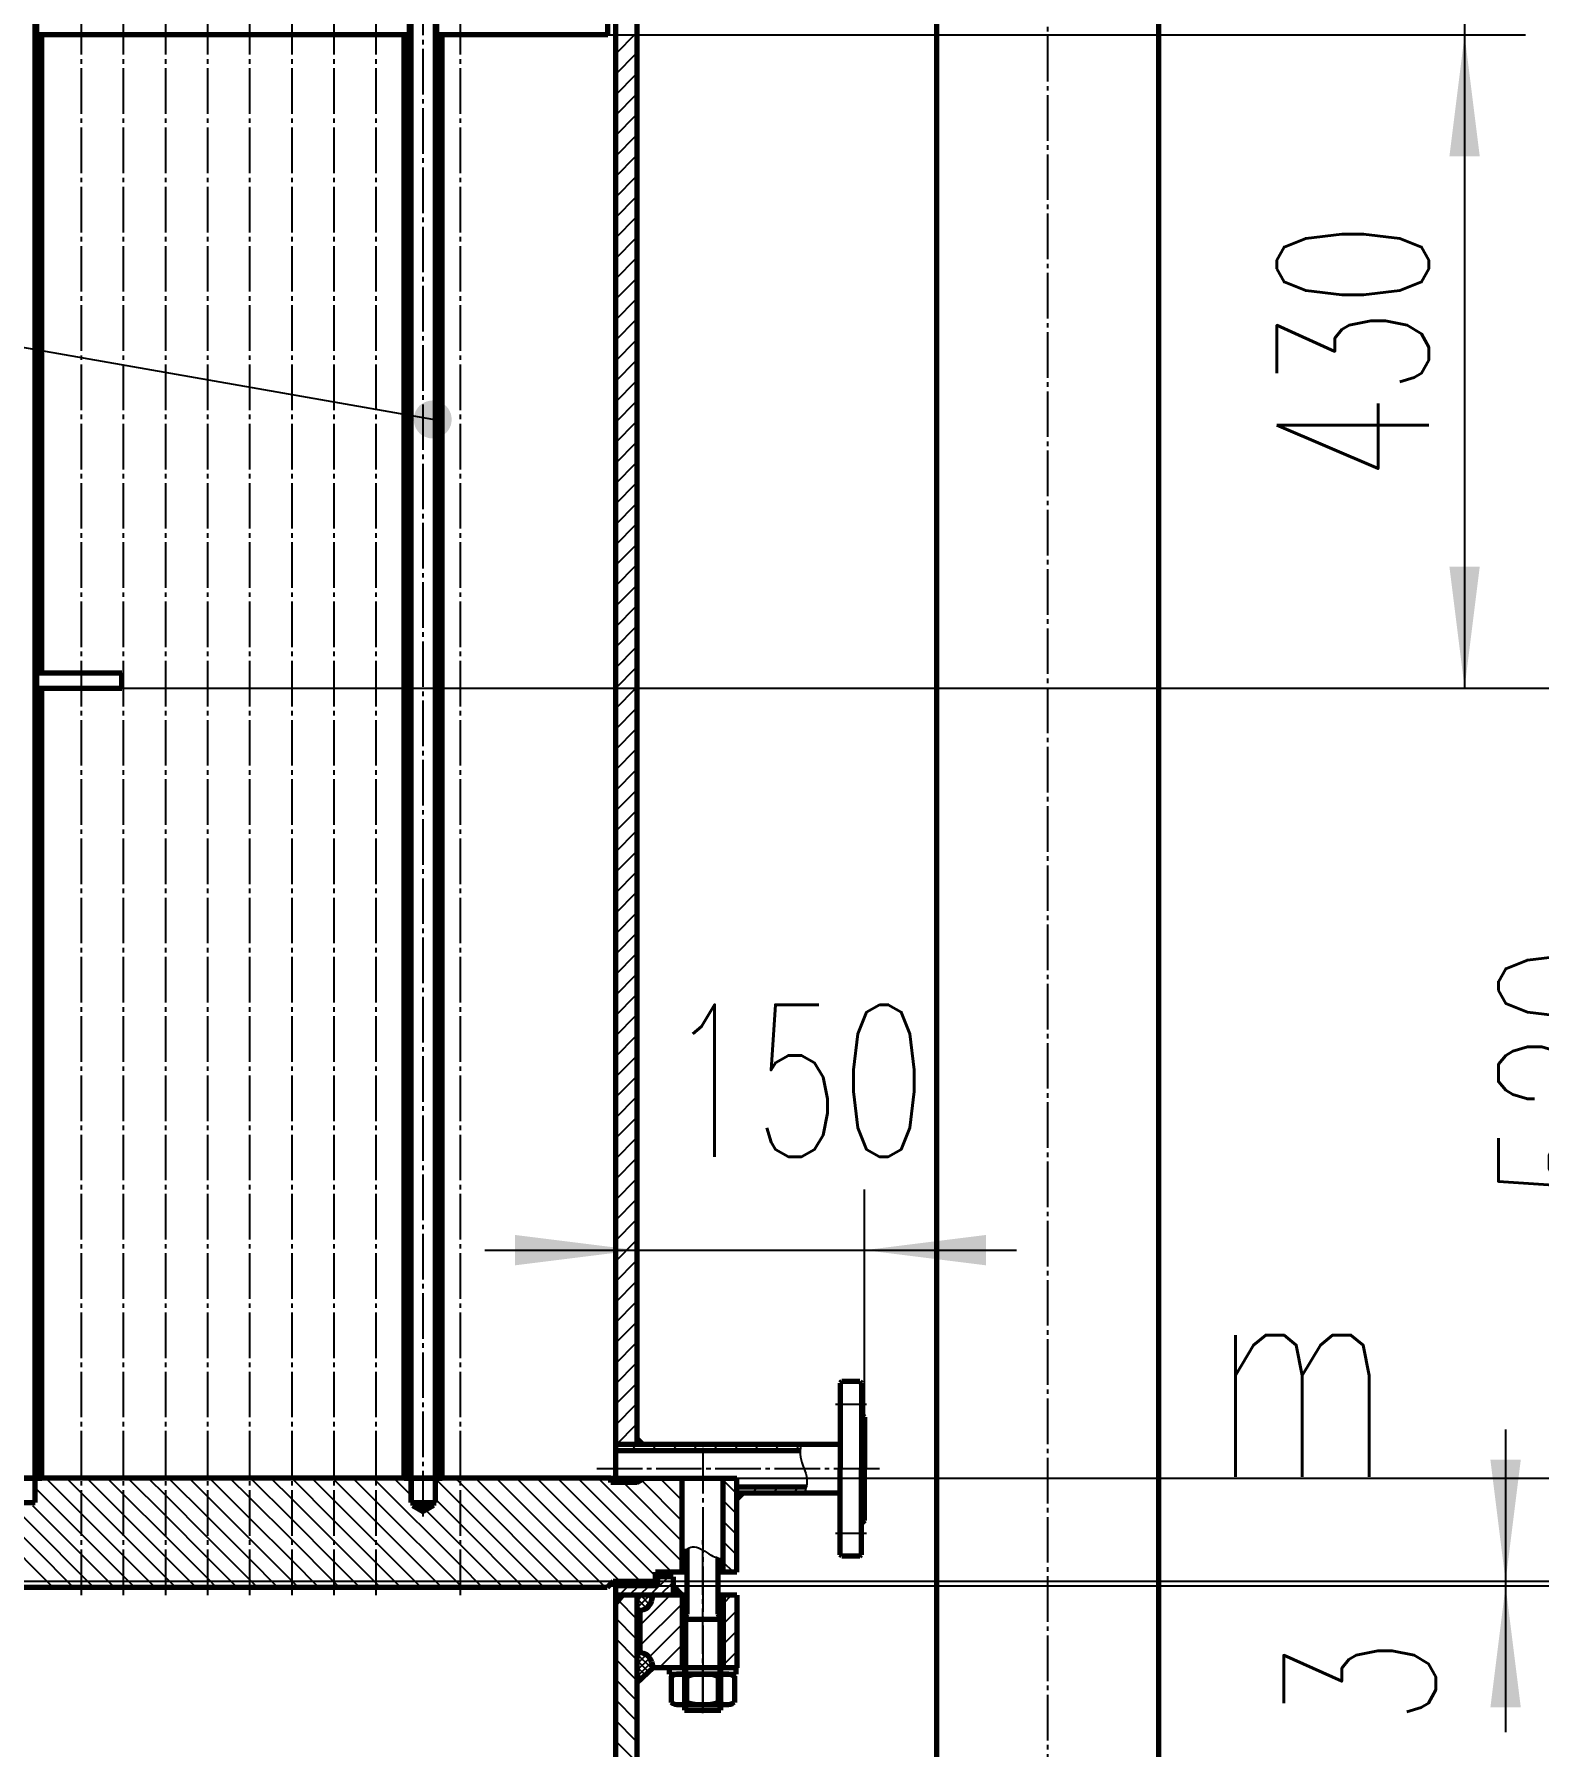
# Model space of a CAD drawing. Header units: millimetres. Extents: x -5940 to 5940, y -8410 to 8410.
# Drawn here: x -2636 to -1646, y 1724 to 2851 of the extents above; entities that cross this region are included whole.
import ezdxf

# ---------------------------------------------------------------- set-up
doc = ezdxf.new("R2010")
doc.units = ezdxf.units.MM
doc.linetypes.add('EB_DASHDOT', pattern=[39, 30, -3, 3, -3])
for name, color, linetype, lineweight in [('CAXA0', 7, 'Continuous', 70), ('CAXA1', 1, 'EB_DASHDOT', 25), ('CAXA3', 4, 'Continuous', 25), ('CAXA4', 3, 'Continuous', 25), ('CAXA5', 51, 'Continuous', 25)]:
    doc.layers.add(name, color=color, linetype=linetype, lineweight=lineweight)
doc.styles.add('机械', font='txt', dxfattribs={"width": 0.667, "bigfont": 'gbcbig.shx'})
doc.dimstyles.new('机械(5)', dxfattribs={"dimscale": 20, "dimtxt": 5, "dimasz": 4, "dimexe": 2, "dimexo": 0, "dimtad": 1, "dimdec": 1, "dimdsep": 46, "dimtxsty": '机械', "dimcen": 0, "dimdle": 5, "dimclrd": 256, "dimclre": 256, "dimclrt": 3, "dimazin": 2, "dimtfac": 1, "dimtdec": 3, "dimtmove": 0, "dimatfit": 3, "dimfxl": 0, "dimtolj": 1, "dimtzin": 0, "dimarcsym": 0})

# ---------------------------------------------------------------- blocks, each defined once
blk = doc.blocks.new('CAXBLOCK171')
at = {"layer": 'CAXA0', "color": 0, "linetype": 'Continuous', "lineweight": 25}
for p, q in [((-2255, 1830.7), (-2252.7, 1833)), ((-2251.4, 1830), (-2248.4, 1833)), ((-2247.2, 1830), (-2244.2, 1833)), ((-2243, 1830), (-2240, 1833)), ((-2238.7, 1830), (-2235.7, 1833)), ((-2234.5, 1830), (-2231.5, 1833)), ((-2230.2, 1830), (-2227.2, 1833)), ((-2226, 1830), (-2225.5, 1830.5))]:
    blk.add_line(p, q, dxfattribs=at)
blk = doc.blocks.new('CAXBLOCK172')
at = {"layer": 'CAXA0', "color": 0, "linetype": 'Continuous', "lineweight": 25}
for p, q in [((-2254.2, 1830), (-2255, 1830.7)), ((-2250, 1830), (-2253, 1833)), ((-2245.8, 1830), (-2248.8, 1833)), ((-2241.5, 1830), (-2244.5, 1833)), ((-2237.3, 1830), (-2240.3, 1833)), ((-2233, 1830), (-2236, 1833)), ((-2228.8, 1830), (-2231.8, 1833)), ((-2225.5, 1830.9), (-2227.6, 1833))]:
    blk.add_line(p, q, dxfattribs=at)
blk = doc.blocks.new('CAXBLOCK173')
at = {"layer": 'CAXA0', "color": 0, "linetype": 'Continuous', "lineweight": 25}
for p, q in [((-2229.3, 1775.4), (-2239.5, 1785.5)), ((-2231.5, 1773.3), (-2239.5, 1781.3)), ((-2229.7, 1780), (-2235.4, 1785.7)), ((-2233.7, 1771.3), (-2239.5, 1777)), ((-2235.9, 1769.2), (-2239.5, 1772.8)), ((-2238.1, 1767.2), (-2239.5, 1768.5))]:
    blk.add_line(p, q, dxfattribs=at)
blk = doc.blocks.new('CAXBLOCK174')
at = {"layer": 'CAXA0', "color": 0, "linetype": 'Continuous', "lineweight": 25}
for p, q in [((-2239.5, 1782.6), (-2236.1, 1785.9)), ((-2239.5, 1778.3), (-2233.1, 1784.7)), ((-2239.5, 1774.1), (-2230.9, 1782.6)), ((-2239.5, 1769.8), (-2229.6, 1779.7)), ((-2234.2, 1770.8), (-2228.7, 1776.3))]:
    blk.add_line(p, q, dxfattribs=at)
blk = doc.blocks.new('CAXBLOCK177')
at = {"layer": 'CAXA0', "color": 0, "linetype": 'Continuous', "lineweight": 25}
for p, q in [((-2239.5, 1815.1), (-2230.6, 1824)), ((-2239.5, 1819.6), (-2235.1, 1824)), ((-2233, 1815.4), (-2239.5, 1821.9)), ((-2236.2, 1814.1), (-2239.5, 1817.4)), ((-2230.7, 1817.6), (-2237.1, 1824)), ((-2236, 1814.1), (-2229.6, 1820.5)), ((-2229.5, 1820.9), (-2232.6, 1824))]:
    blk.add_line(p, q, dxfattribs=at)
blk = doc.blocks.new('CAXBLOCK178')
at = {"layer": 'CAXA0', "color": 0, "linetype": 'Continuous', "lineweight": 25}
for p, q in [((-2253.5, 1819.1), (-2248.6, 1824)), ((-2253.5, 1823.6), (-2253.1, 1824)), ((-2251.5, 1820.4), (-2253.5, 1822.4)), ((-2249.4, 1822.9), (-2250.5, 1824))]:
    blk.add_line(p, q, dxfattribs=at)
blk = doc.blocks.new('CAXBLOCK179')
at = {"layer": 'CAXA0', "color": 0, "linetype": 'Continuous', "lineweight": 25}
for p, q in [((-2210.1, 1824), (-2215.5, 1829.3)), ((-2215.5, 1825.7), (-2213.3, 1827.8)), ((-2214.6, 1824), (-2215.5, 1824.8)), ((-2212.6, 1824), (-2211.1, 1825.6))]:
    blk.add_line(p, q, dxfattribs=at)
blk = doc.blocks.new('CAXBLOCK187', base_point=(-2196, 1776))
at = {"layer": 'CAXA0'}
for p, q in [((-2174, 1776), (-2218, 1776)), ((-2218, 1776), (-2218, 1772)), ((-2218, 1772), (-2174, 1772)), ((-2174, 1772), (-2174, 1776))]:
    blk.add_line(p, q, dxfattribs=at)
at = {"layer": 'CAXA1', "color": 1, "linetype": 'EB_DASHDOT', "lineweight": 25}
blk.add_line((-2196, 1779), (-2196, 1769), dxfattribs=at)
blk = doc.blocks.new('CAXBLOCK198')
at = {"layer": 'CAXA0', "color": 0, "linetype": 'Continuous', "lineweight": 25}
for p, q in [((-2237.5, 1803.7), (-2217.1, 1824)), ((-2237.5, 1790.2), (-2209.5, 1818.2)), ((-2182.5, 1818.2), (-2176.7, 1824)), ((-2231.2, 1783), (-2209.5, 1804.7)), ((-2182.5, 1804.8), (-2173.5, 1813.8)), ((-2182.5, 1791.3), (-2173.5, 1800.3)), ((-2224.7, 1776), (-2209.5, 1791.2)), ((-2182.5, 1777.8), (-2173.5, 1786.8)), ((-2211.2, 1776), (-2209.5, 1777.8))]:
    blk.add_line(p, q, dxfattribs=at)
blk = doc.blocks.new('CAXBLOCK200')
at = {"layer": 'CAXA0', "color": 0, "linetype": 'Continuous', "lineweight": 25}
for p, q in [((-2253.5, 1828.1), (-2251.5, 1830)), ((-2250.8, 1824), (-2244.8, 1830)), ((-2244.1, 1824), (-2238.1, 1830)), ((-2237.3, 1824), (-2231.3, 1830)), ((-2230.6, 1824), (-2218.6, 1836)), ((-2225.5, 1835.9), (-2225.3, 1836)), ((-2223.9, 1824), (-2215.5, 1832.4)), ((-2217.1, 1824), (-2215.5, 1825.7))]:
    blk.add_line(p, q, dxfattribs=at)
blk = doc.blocks.new('CAXBLOCK201')
at = {"layer": 'CAXA0', "color": 0, "linetype": 'Continuous', "lineweight": 25}
for p, q in [((-2254.2, 1830), (-2255, 1830.7)), ((-2250, 1830), (-2253, 1833)), ((-2245.8, 1830), (-2248.8, 1833)), ((-2241.5, 1830), (-2244.5, 1833)), ((-2237.3, 1830), (-2240.3, 1833)), ((-2233, 1830), (-2236, 1833)), ((-2228.8, 1830), (-2231.8, 1833)), ((-2225.5, 1830.9), (-2227.6, 1833))]:
    blk.add_line(p, q, dxfattribs=at)
blk = doc.blocks.new('CAXBLOCK202')
at = {"layer": 'CAXA0', "color": 0, "linetype": 'Continuous', "lineweight": 25}
for p, q in [((-2255, 1830.7), (-2252.7, 1833)), ((-2251.4, 1830), (-2248.4, 1833)), ((-2247.2, 1830), (-2244.2, 1833)), ((-2243, 1830), (-2240, 1833)), ((-2238.7, 1830), (-2235.7, 1833)), ((-2234.5, 1830), (-2231.5, 1833)), ((-2230.2, 1830), (-2227.2, 1833)), ((-2226, 1830), (-2225.5, 1830.5))]:
    blk.add_line(p, q, dxfattribs=at)
blk = doc.blocks.new('CAXBLOCK203')
at = {"layer": 'CAXA0', "color": 0, "linetype": 'Continuous', "lineweight": 25}
for p, q in [((-2210.1, 1824), (-2215.5, 1829.3)), ((-2215.5, 1825.7), (-2213.3, 1827.8)), ((-2214.6, 1824), (-2215.5, 1824.8)), ((-2212.6, 1824), (-2211.1, 1825.6))]:
    blk.add_line(p, q, dxfattribs=at)
blk = doc.blocks.new('CAXBLOCK213')
at = {"layer": 'CAXA0', "color": 0, "linetype": 'Continuous', "lineweight": 25}
for p, q in [((-2604.9, 1864), (-2635.5, 1894.6)), ((-2604.9, 1877.5), (-2628.4, 1901)), ((-2604.9, 1891), (-2614.9, 1901)), ((-2577.2, 1876.7), (-2601.4, 1901)), ((-2577.2, 1890.2), (-2588, 1901)), ((-2549.5, 1876), (-2574.5, 1901)), ((-2549.5, 1889.4), (-2561, 1901)), ((-2521.8, 1875.2), (-2547.6, 1901)), ((-2521.8, 1888.7), (-2534.1, 1901)), ((-2494.1, 1874.4), (-2520.6, 1901)), ((-2494.1, 1887.9), (-2507.2, 1901)), ((-2466.3, 1873.6), (-2493.7, 1901)), ((-2466.3, 1887.1), (-2480.2, 1901)), ((-2466.3, 1900.6), (-2466.7, 1901)), ((-2438.6, 1872.9), (-2466.3, 1900.6)), ((-2438.6, 1886.3), (-2453.3, 1901)), ((-2438.6, 1899.8), (-2439.8, 1901)), ((-2410.9, 1872.1), (-2438.6, 1899.8)), ((-2410.9, 1885.6), (-2426.3, 1901)), ((-2410.9, 1899), (-2412.9, 1901)), ((-2355.5, 1843.6), (-2410.9, 1899)), ((-2387.9, 1889.5), (-2399.4, 1901)), ((-2355.5, 1884), (-2371.9, 1900.5)), ((-2355.5, 1897.5), (-2359, 1901)), ((-2287, 1829), (-2355.5, 1897.5)), ((-2273.5, 1829), (-2345.5, 1901)), ((-2260, 1829), (-2332, 1901)), ((-2250.6, 1833), (-2318.6, 1901)), ((-2237.1, 1833), (-2305.1, 1901)), ((-2227, 1836.3), (-2291.6, 1901)), ((-2216.2, 1839), (-2278.2, 1901)), ((-2209.5, 1845.8), (-2264.7, 1901)), ((-2209.5, 1859.2), (-2248.2, 1898)), ((-2209.5, 1872.7), (-2236.5, 1899.7)), ((-2209.5, 1886.2), (-2224.3, 1901)), ((-2209.5, 1899.6), (-2210.8, 1901)), ((-2604.9, 1837.1), (-2660.3, 1892.5)), ((-2604.9, 1850.6), (-2637.1, 1882.7)), ((-2577.2, 1863.3), (-2604.9, 1891)), ((-2549.5, 1862.5), (-2577.2, 1890.2)), ((-2521.8, 1861.7), (-2549.5, 1889.4)), ((-2494.1, 1861), (-2521.8, 1888.7)), ((-2466.3, 1860.2), (-2494.1, 1887.9)), ((-2438.6, 1859.4), (-2466.3, 1887.1)), ((-2410.9, 1858.6), (-2438.6, 1886.3)), ((-2355.5, 1830.2), (-2410.9, 1885.6)), ((-2355.5, 1870.6), (-2371.9, 1887)), ((-2300.4, 1829), (-2355.5, 1884)), ((-2610.3, 1829), (-2660.3, 1879.1)), ((-2577.2, 1849.8), (-2604.9, 1877.5)), ((-2549.5, 1849), (-2577.2, 1876.7)), ((-2521.8, 1848.3), (-2549.5, 1876)), ((-2494.1, 1847.5), (-2521.8, 1875.2)), ((-2466.3, 1846.7), (-2494.1, 1874.4)), ((-2438.6, 1845.9), (-2466.3, 1873.6)), ((-2410.9, 1845.2), (-2438.6, 1872.9)), ((-2367.8, 1829), (-2410.9, 1872.1)), ((-2355.5, 1857.1), (-2378.4, 1880)), ((-2623.7, 1829), (-2660.3, 1865.6)), ((-2577.2, 1836.3), (-2604.9, 1864)), ((-2549.5, 1835.6), (-2577.2, 1863.3)), ((-2521.8, 1834.8), (-2549.5, 1862.5)), ((-2494.1, 1834), (-2521.8, 1861.7)), ((-2466.3, 1833.2), (-2494.1, 1861)), ((-2438.6, 1832.5), (-2466.3, 1860.2)), ((-2313.9, 1829), (-2355.5, 1870.6)), ((-2583.3, 1829), (-2604.9, 1850.6)), ((-2556.4, 1829), (-2577.2, 1849.8)), ((-2529.4, 1829), (-2549.5, 1849)), ((-2410.9, 1831.7), (-2438.6, 1859.4)), ((-2381.3, 1829), (-2410.9, 1858.6)), ((-2327.4, 1829), (-2355.5, 1857.1)), ((-2502.5, 1829), (-2521.8, 1848.3)), ((-2475.6, 1829), (-2494.1, 1847.5)), ((-2448.6, 1829), (-2466.3, 1846.7)), ((-2421.7, 1829), (-2438.6, 1845.9)), ((-2394.7, 1829), (-2410.9, 1845.2)), ((-2340.9, 1829), (-2355.5, 1843.6)), ((-2596.8, 1829), (-2604.9, 1837.1)), ((-2569.9, 1829), (-2577.2, 1836.3)), ((-2542.9, 1829), (-2549.5, 1835.6)), ((-2516, 1829), (-2521.8, 1834.8)), ((-2489, 1829), (-2494.1, 1834)), ((-2462.1, 1829), (-2466.3, 1833.2)), ((-2435.2, 1829), (-2438.6, 1832.5)), ((-2408.2, 1829), (-2410.9, 1831.7)), ((-2354.3, 1829), (-2355.5, 1830.2))]:
    blk.add_line(p, q, dxfattribs=at)
blk = doc.blocks.new('CAXBLOCK215')
at = {"layer": 'CAXA0', "color": 0, "linetype": 'Continuous', "lineweight": 25}
for p, q in [((-2173.5, 1890.6), (-2182.5, 1899.6)), ((-2173.5, 1877.1), (-2182.5, 1886.1)), ((-2173.5, 1863.6), (-2182.5, 1872.6)), ((-2173.5, 1850.2), (-2182.5, 1859.2)), ((-2175.7, 1839), (-2182.5, 1845.7))]:
    blk.add_line(p, q, dxfattribs=at)
blk = doc.blocks.new('*D303')
at = {"layer": 'CAXA4', "linetype": 'Continuous', "lineweight": 25}
for points in [[(-1548.5, 2421), (-1558.5, 2341), (-1538.5, 2341)], [(-1548.5, 1901), (-1558.5, 1981), (-1538.5, 1981)]]:
    blk.add_hatch(color=131, dxfattribs=at).paths.add_polyline_path(points, flags=0)
at = {"layer": 'CAXA4', "color": 131, "linetype": 'Continuous', "lineweight": 25}
for p, q in [((-2578.5, 2421), (-1508.5, 2421)), ((-1548.5, 2421), (-1548.5, 1901)), ((-2174, 1901), (-1508.5, 1901))]:
    blk.add_line(p, q, dxfattribs=at)
at = {"layer": 'CAXA4', "color": 3, "linetype": 'Continuous', "lineweight": 25, "insert": (-1672.1, 2081.9), "char_height": 100, "attachment_point": 1, "rotation": 90, "style": '机械'}
blk.add_mtext('520', dxfattribs=at)
blk = doc.blocks.new('*D304')
at = {"layer": 'CAXA4', "linetype": 'Continuous', "lineweight": 25}
for points in [[(-1548.5, 5431), (-1538.5, 5351), (-1558.5, 5351)], [(-1548.5, 2421), (-1538.5, 2501), (-1558.5, 2501)]]:
    blk.add_hatch(color=131, dxfattribs=at).paths.add_polyline_path(points, flags=0)
at = {"layer": 'CAXA4', "color": 131, "linetype": 'Continuous', "lineweight": 25}
for p, q in [((-2258.5, 5431), (-1508.5, 5431)), ((-1548.5, 2421), (-1548.5, 5431)), ((-2578.5, 2421), (-1508.5, 2421))]:
    blk.add_line(p, q, dxfattribs=at)
at = {"layer": 'CAXA4', "color": 3, "linetype": 'Continuous', "lineweight": 25, "insert": (-1672.1, 3654.7), "char_height": 100, "attachment_point": 1, "rotation": 90, "style": '机械'}
blk.add_mtext('430X7=3010', dxfattribs=at)
blk = doc.blocks.new('*D305')
at = {"layer": 'CAXA4', "linetype": 'Continuous', "lineweight": 25}
for points in [[(-1694.4, 2851), (-1704.4, 2771), (-1684.4, 2771)], [(-1694.4, 2421), (-1704.4, 2501), (-1684.4, 2501)]]:
    blk.add_hatch(color=131, dxfattribs=at).paths.add_polyline_path(points, flags=0)
at = {"layer": 'CAXA4', "color": 131, "linetype": 'Continuous', "lineweight": 25}
for p, q in [((-2258.5, 2851), (-1654.4, 2851)), ((-1694.4, 2851), (-1694.4, 2421)), ((-2578.5, 2421), (-1654.4, 2421))]:
    blk.add_line(p, q, dxfattribs=at)
at = {"layer": 'CAXA4', "color": 3, "linetype": 'Continuous', "lineweight": 25, "insert": (-1818, 2556.9), "char_height": 100, "attachment_point": 1, "rotation": 90, "style": '机械'}
blk.add_mtext('430', dxfattribs=at)
blk = doc.blocks.new('*D306')
at = {"layer": 'CAXA4', "linetype": 'Continuous', "lineweight": 25}
for points in [[(-1694.4, 2861), (-1704.4, 2941), (-1684.4, 2941)], [(-1694.4, 2851), (-1704.4, 2771), (-1684.4, 2771)]]:
    blk.add_hatch(color=131, dxfattribs=at).paths.add_polyline_path(points, flags=0)
at = {"layer": 'CAXA4', "color": 131, "linetype": 'Continuous', "lineweight": 25}
for p, q in [((-1694.4, 3082.1), (-1694.4, 2751)), ((-2258.5, 2861), (-1654.4, 2861)), ((-2258.5, 2851), (-1654.4, 2851))]:
    blk.add_line(p, q, dxfattribs=at)
at = {"layer": 'CAXA4', "color": 3, "linetype": 'Continuous', "lineweight": 25, "insert": (-1818, 2986.1), "char_height": 100, "attachment_point": 1, "rotation": 90, "style": '机械'}
blk.add_mtext('10', dxfattribs=at)
blk = doc.blocks.new('CAXBLOCK230', base_point=(-2196, 1772))
at = {"layer": 'CAXA0'}
for p, q in [((-2216.7, 1770.5), (-2216.7, 1753.3)), ((-2180.4, 1772), (-2211.6, 1772)), ((-2206.4, 1753.3), (-2206.4, 1770.5)), ((-2185.6, 1753.3), (-2185.6, 1770.5)), ((-2175.2, 1770.5), (-2175.2, 1753.3)), ((-2180.4, 1751.8), (-2211.6, 1751.8))]:
    blk.add_line(p, q, dxfattribs=at)
for centre, radius, start, end in [((-2211.6, 1762.4), 9.57, 57.1328, 122.8672), ((-2196, 1736), 36, 73.2213, 106.7787), ((-2180.4, 1762.4), 9.57, 57.1328, 122.8672), ((-2211.6, 1761.4), 9.57, 237.1328, 302.8672), ((-2196, 1787.8), 36, 253.2213, 286.7787), ((-2180.4, 1761.4), 9.57, 237.1328, 302.8672)]:
    blk.add_arc(centre, radius, start, end, dxfattribs=at)
at = {"layer": 'CAXA1', "linetype": 'EB_DASHDOT', "lineweight": 25}
blk.add_line((-2196, 1773.5), (-2196, 1748.8), dxfattribs=at)
blk = doc.blocks.new('CAXBLOCK231')
at = {"layer": 'CAXA0', "color": 0, "linetype": 'Continuous', "lineweight": 25}
for p, q in [((-2253.5, 1922.4), (-2252.8, 1923)), ((-2243.4, 1919), (-2239.4, 1923)), ((-2229.9, 1919), (-2225.9, 1923)), ((-2216.4, 1919), (-2212.4, 1923)), ((-2203, 1919), (-2199, 1923)), ((-2189.5, 1919), (-2185.5, 1923)), ((-2176, 1919), (-2172, 1923)), ((-2162.5, 1919), (-2158.5, 1923)), ((-2149.1, 1919), (-2145.1, 1923)), ((-2135.6, 1919), (-2131.6, 1923)), ((-2173.5, 1894.6), (-2173.1, 1895)), ((-2163.6, 1891), (-2159.6, 1895)), ((-2150.1, 1891), (-2146.1, 1895)), ((-2136.7, 1891), (-2132.7, 1895))]:
    blk.add_line(p, q, dxfattribs=at)
blk = doc.blocks.new('CAXBLOCK266')
at = {"layer": 'CAXA0', "color": 0, "linetype": 'Continuous', "lineweight": 25}
for p, q in [((-2239.5, 1808.4), (-2251.5, 1820.4)), ((-2239.5, 1821.9), (-2241.6, 1824)), ((-2239.5, 1794.9), (-2253.5, 1808.9)), ((-2239.5, 1781.5), (-2253.5, 1795.5)), ((-2239.5, 1768), (-2253.5, 1782)), ((-2239.5, 1754.5), (-2253.5, 1768.5)), ((-2239.5, 1741.1), (-2253.5, 1755.1)), ((-2239.5, 1727.6), (-2253.5, 1741.6)), ((-2239.5, 1714.1), (-2253.5, 1728.1))]:
    blk.add_line(p, q, dxfattribs=at)
blk = doc.blocks.new('CAXBLOCK279', base_point=(-4993.4, 3008.8))
at = {"layer": 'CAXA0', "linetype": 'Continuous', "lineweight": 25}
blk.add_hatch(color=131, dxfattribs=at).paths.add_polyline_path([(-2361.2, 2597.9), (-2361.4, 2599.8), (-2361.8, 2601.7), (-2362.6, 2603.5), (-2363.6, 2605.2), (-2364.9, 2606.7), (-2366.4, 2608), (-2368, 2609), (-2369.9, 2609.7), (-2371.8, 2610.2), (-2373.7, 2610.4), (-2375.7, 2610.2), (-2377.6, 2609.7), (-2379.4, 2609), (-2381.1, 2608), (-2382.6, 2606.7), (-2383.8, 2605.2), (-2384.9, 2603.5), (-2385.6, 2601.7), (-2386.1, 2599.8), (-2386.2, 2597.9), (-2386.1, 2595.9), (-2385.6, 2594), (-2384.9, 2592.2), (-2383.8, 2590.5), (-2382.6, 2589), (-2381.1, 2587.7), (-2379.4, 2586.7), (-2377.6, 2586), (-2375.7, 2585.5), (-2373.7, 2585.4), (-2371.8, 2585.5), (-2369.9, 2586), (-2368, 2586.7), (-2366.4, 2587.7), (-2364.9, 2589), (-2363.6, 2590.5), (-2362.6, 2592.2), (-2361.8, 2594), (-2361.4, 2595.9)], flags=0)
at = {"layer": 'CAXA0', "color": 131, "linetype": 'Continuous', "lineweight": 25}
blk.add_line((-2373.7, 2597.9), (-4713.4, 3008.8), dxfattribs=at)
blk = doc.blocks.new('CAXBLOCK278', base_point=(-2373.7, 2597.9))
at = {"layer": 'CAXA0', "color": 0}
blk.add_blockref('CAXBLOCK279', (-4993.4, 3008.8), dxfattribs=at)
blk = doc.blocks.new('CAXBLOCK285')
at = {"layer": 'CAXA0', "color": 0, "linetype": 'Continuous', "lineweight": 25}
for p, q in [((-2253.5, 2838.3), (-2239.5, 2852.3)), ((-2253.5, 2824.9), (-2239.5, 2838.9)), ((-2253.5, 2811.4), (-2239.5, 2825.4)), ((-2253.5, 2797.9), (-2239.5, 2811.9)), ((-2253.5, 2784.5), (-2239.5, 2798.5)), ((-2253.5, 2771), (-2239.5, 2785)), ((-2253.5, 2757.5), (-2239.5, 2771.5)), ((-2253.5, 2744), (-2239.5, 2758)), ((-2253.5, 2730.6), (-2239.5, 2744.6)), ((-2253.5, 2717.1), (-2239.5, 2731.1)), ((-2253.5, 2703.6), (-2239.5, 2717.6)), ((-2253.5, 2690.2), (-2239.5, 2704.2)), ((-2253.5, 2676.7), (-2239.5, 2690.7)), ((-2253.5, 2663.2), (-2239.5, 2677.2)), ((-2253.5, 2649.8), (-2239.5, 2663.8)), ((-2253.5, 2636.3), (-2239.5, 2650.3)), ((-2253.5, 2622.8), (-2239.5, 2636.8)), ((-2253.5, 2609.3), (-2239.5, 2623.3)), ((-2253.5, 2595.9), (-2239.5, 2609.9)), ((-2253.5, 2582.4), (-2239.5, 2596.4)), ((-2253.5, 2568.9), (-2239.5, 2582.9)), ((-2253.5, 2555.5), (-2239.5, 2569.5)), ((-2253.5, 2542), (-2239.5, 2556)), ((-2253.5, 2528.5), (-2239.5, 2542.5)), ((-2253.5, 2515.1), (-2239.5, 2529.1)), ((-2253.5, 2501.6), (-2239.5, 2515.6)), ((-2253.5, 2488.1), (-2239.5, 2502.1)), ((-2253.5, 2474.6), (-2239.5, 2488.6)), ((-2253.5, 2461.2), (-2239.5, 2475.2)), ((-2253.5, 2447.7), (-2239.5, 2461.7)), ((-2253.5, 2434.2), (-2239.5, 2448.2)), ((-2253.5, 2420.8), (-2239.5, 2434.8)), ((-2253.5, 2407.3), (-2239.5, 2421.3)), ((-2253.5, 2393.8), (-2239.5, 2407.8)), ((-2253.5, 2380.3), (-2239.5, 2394.3)), ((-2253.5, 2366.9), (-2239.5, 2380.9)), ((-2253.5, 2353.4), (-2239.5, 2367.4)), ((-2253.5, 2339.9), (-2239.5, 2353.9)), ((-2253.5, 2326.5), (-2239.5, 2340.5)), ((-2253.5, 2313), (-2239.5, 2327)), ((-2253.5, 2299.5), (-2239.5, 2313.5)), ((-2253.5, 2286.1), (-2239.5, 2300.1)), ((-2253.5, 2272.6), (-2239.5, 2286.6)), ((-2253.5, 2259.1), (-2239.5, 2273.1)), ((-2253.5, 2245.6), (-2239.5, 2259.6)), ((-2253.5, 2232.2), (-2239.5, 2246.2)), ((-2253.5, 2218.7), (-2239.5, 2232.7)), ((-2253.5, 2205.2), (-2239.5, 2219.2)), ((-2253.5, 2191.8), (-2239.5, 2205.8)), ((-2253.5, 2178.3), (-2239.5, 2192.3)), ((-2253.5, 2164.8), (-2239.5, 2178.8)), ((-2253.5, 2151.4), (-2239.5, 2165.4)), ((-2253.5, 2137.9), (-2239.5, 2151.9)), ((-2253.5, 2124.4), (-2239.5, 2138.4)), ((-2253.5, 2110.9), (-2239.5, 2124.9)), ((-2253.5, 2097.5), (-2239.5, 2111.5)), ((-2253.5, 2084), (-2239.5, 2098)), ((-2253.5, 2070.5), (-2239.5, 2084.5)), ((-2253.5, 2057.1), (-2239.5, 2071.1)), ((-2253.5, 2043.6), (-2239.5, 2057.6)), ((-2253.5, 2030.1), (-2239.5, 2044.1)), ((-2253.5, 2016.6), (-2239.5, 2030.6)), ((-2253.5, 2003.2), (-2239.5, 2017.2)), ((-2253.5, 1989.7), (-2239.5, 2003.7)), ((-2253.5, 1976.2), (-2239.5, 1990.2)), ((-2253.5, 1962.8), (-2239.5, 1976.8)), ((-2253.5, 1949.3), (-2239.5, 1963.3)), ((-2253.5, 1935.8), (-2239.5, 1949.8)), ((-2252.8, 1923), (-2239.5, 1936.4))]:
    blk.add_line(p, q, dxfattribs=at)
blk = doc.blocks.new('*D441')
at = {"layer": 'CAXA4', "linetype": 'Continuous', "lineweight": 25}
for points in [[(-1350.4, 5951), (-1360.4, 5871), (-1340.4, 5871)], [(-1350.4, 1901), (-1360.4, 1981), (-1340.4, 1981)]]:
    blk.add_hatch(color=131, dxfattribs=at).paths.add_polyline_path(points, flags=0)
at = {"layer": 'CAXA4', "color": 131, "linetype": 'Continuous', "lineweight": 25}
for p, q in [((-2173.5, 5951), (-1310.4, 5951)), ((-1350.4, 5951), (-1350.4, 1901)), ((-2173.5, 1901), (-1310.4, 1901))]:
    blk.add_line(p, q, dxfattribs=at)
at = {"layer": 'CAXA4', "color": 3, "linetype": 'Continuous', "lineweight": 25, "insert": (-1474, 3818.1), "char_height": 100, "attachment_point": 1, "rotation": 90, "style": '机械'}
blk.add_mtext('4050', dxfattribs=at)
blk = doc.blocks.new('*D442')
at = {"layer": 'CAXA4', "linetype": 'Continuous', "lineweight": 25}
for points in [[(-744.3, 6862), (-734.3, 6782), (-754.3, 6782)], [(-744.3, 85), (-734.3, 165), (-754.3, 165)]]:
    blk.add_hatch(color=131, dxfattribs=at).paths.add_polyline_path(points, flags=0)
at = {"layer": 'CAXA4', "color": 131, "linetype": 'Continuous', "lineweight": 25}
for p, q in [((-2924.5, 6862), (-704.3, 6862)), ((-744.3, 85), (-744.3, 6862)), ((-1769, 85), (-704.3, 85))]:
    blk.add_line(p, q, dxfattribs=at)
at = {"layer": 'CAXA4', "color": 3, "linetype": 'Continuous', "lineweight": 25, "insert": (-867.9, 3363.2), "char_height": 100, "attachment_point": 1, "rotation": 90, "style": '机械'}
blk.add_mtext('6777', dxfattribs=at)
blk = doc.blocks.new('*D445')
at = {"layer": 'CAXA4', "linetype": 'Continuous', "lineweight": 25}
for points in [[(-1667.4, 1833), (-1677.4, 1913), (-1657.4, 1913)], [(-1667.4, 1830), (-1677.4, 1750), (-1657.4, 1750)]]:
    blk.add_hatch(color=131, dxfattribs=at).paths.add_polyline_path(points, flags=0)
at = {"layer": 'CAXA4', "color": 131, "linetype": 'Continuous', "lineweight": 25}
for p, q in [((-1667.4, 1933), (-1667.4, 1733.6)), ((-3781.5, 1833), (-1627.4, 1833)), ((-3781.5, 1830), (-1627.4, 1830))]:
    blk.add_line(p, q, dxfattribs=at)
at = {"layer": 'CAXA4', "color": 3, "linetype": 'Continuous', "lineweight": 25, "insert": (-1813.4, 1738.6), "char_height": 100, "attachment_point": 1, "rotation": 90, "style": '机械'}
blk.add_mtext('3', dxfattribs=at)
blk = doc.blocks.new('*D446')
at = {"layer": 'CAXA4', "linetype": 'Continuous', "lineweight": 25}
for points in [[(-2239.5, 2051), (-2319.5, 2041), (-2319.5, 2061)], [(-2089.5, 2051), (-2009.5, 2041), (-2009.5, 2061)]]:
    blk.add_hatch(color=131, dxfattribs=at).paths.add_polyline_path(points, flags=0)
at = {"layer": 'CAXA4', "color": 131, "linetype": 'Continuous', "lineweight": 25}
for p, q in [((-2239.5, 1923), (-2239.5, 2091)), ((-2089.5, 1907), (-2089.5, 2091)), ((-2339.5, 2051), (-1989.5, 2051))]:
    blk.add_line(p, q, dxfattribs=at)
at = {"layer": 'CAXA4', "color": 3, "linetype": 'Continuous', "lineweight": 25, "insert": (-2219.6, 2212.5), "char_height": 100, "attachment_point": 1, "style": '机械'}
blk.add_mtext('150', dxfattribs=at)
blk = doc.blocks.new('*D453')
at = {"layer": 'CAXA4', "linetype": 'Continuous', "lineweight": 25}
for points in [[(-1548.5, 1830), (-1558.5, 1750), (-1538.5, 1750)], [(-1548.5, 1140), (-1558.5, 1220), (-1538.5, 1220)]]:
    blk.add_hatch(color=131, dxfattribs=at).paths.add_polyline_path(points, flags=0)
at = {"layer": 'CAXA4', "color": 131, "linetype": 'Continuous', "lineweight": 25}
for p, q in [((-3781.5, 1830), (-1508.5, 1830)), ((-1548.5, 1830), (-1548.5, 1140)), ((-3003.5, 1140), (-1508.5, 1140))]:
    blk.add_line(p, q, dxfattribs=at)
at = {"layer": 'CAXA4', "color": 3, "linetype": 'Continuous', "lineweight": 25, "insert": (-1672.1, 1403.5), "char_height": 100, "attachment_point": 1, "rotation": 90, "style": '机械'}
blk.add_mtext('690', dxfattribs=at)
blk = doc.blocks.new('*D455')
at = {"layer": 'CAXA4', "linetype": 'Continuous', "lineweight": 25}
for points in [[(-1176, 4545), (-1186, 4465), (-1166, 4465)], [(-1176, 1833), (-1186, 1913), (-1166, 1913)]]:
    blk.add_hatch(color=131, dxfattribs=at).paths.add_polyline_path(points, flags=0)
at = {"layer": 'CAXA4', "color": 131, "linetype": 'Continuous', "lineweight": 25}
for p, q in [((-1300.4, 4545), (-1136, 4545)), ((-1176, 4545), (-1176, 1833)), ((-2227, 1833), (-1136, 1833))]:
    blk.add_line(p, q, dxfattribs=at)
at = {"layer": 'CAXA4', "color": 3, "linetype": 'Continuous', "lineweight": 25, "insert": (-1299.6, 3085.8), "char_height": 100, "attachment_point": 1, "rotation": 90, "style": '机械'}
blk.add_mtext('2712', dxfattribs=at)
blk = doc.blocks.new('*D456')
at = {"layer": 'CAXA4', "linetype": 'Continuous', "lineweight": 25}
for points in [[(-1003, 4545), (-993, 4465), (-1013, 4465)], [(-1003, 85), (-993, 165), (-1013, 165)]]:
    blk.add_hatch(color=131, dxfattribs=at).paths.add_polyline_path(points, flags=0)
at = {"layer": 'CAXA4', "color": 131, "linetype": 'Continuous', "lineweight": 25}
for p, q in [((-1300.4, 4545), (-963, 4545)), ((-1003, 85), (-1003, 4545)), ((-1769, 85), (-963, 85))]:
    blk.add_line(p, q, dxfattribs=at)
at = {"layer": 'CAXA4', "color": 3, "linetype": 'Continuous', "lineweight": 25, "insert": (-1126.6, 2050.7), "char_height": 100, "attachment_point": 1, "rotation": 90, "style": '机械'}
blk.add_mtext('4460', dxfattribs=at)

msp = doc.modelspace()

# ---------------------------------------------------------------- hatches: boundary and pattern name
at = {"layer": 'CAXA0', "linetype": 'Continuous', "lineweight": 25}
for points in [[(-2239.46, 1922.98), (-2235.46, 1922.98), (-2239.46, 1926.98)], [(-2173.46, 1886.98), (-2169.46, 1890.98), (-2173.46, 1890.98)]]:
    msp.add_hatch(color=256, dxfattribs=at).paths.add_polyline_path(points, flags=0)

# ---------------------------------------------------------------- linework, layer by layer
at = {"layer": 'CAXA0'}
for p, q in [((-2253.46, 5514.48), (-2253.46, 1900.98)), ((-2239.46, 5514.48), (-2239.46, 1922.98)), ((-2635.46, 1884.98), (-2635.46, 5440.98)), ((-2387.93, 1884.98), (-2387.93, 5440.98)), ((-2371.93, 1884.98), (-2371.93, 5440.98)), ((-2042.01, 4524.98), (-2042.01, 104.98)), ((-1896.01, 4524.98), (-1896.01, 104.98)), ((-2634.46, 2850.98), (-2634.46, 2860.98)), ((-2388.93, 2850.98), (-2388.93, 2860.98)), ((-2370.93, 2850.98), (-2370.93, 2860.98)), ((-2258.46, 2850.98), (-2258.46, 2860.98)), ((-2387.93, 2850.98), (-2635.46, 2850.98)), ((-2633.46, 2430.98), (-2633.46, 2850.98)), ((-2630.96, 2430.98), (-2630.96, 2850.98)), ((-2392.43, 1900.98), (-2392.43, 2850.98)), ((-2389.93, 1900.98), (-2389.93, 2850.98)), ((-2258.46, 2850.98), (-2371.93, 2850.98)), ((-2369.93, 1900.98), (-2369.93, 2850.98)), ((-2367.43, 1900.98), (-2367.43, 2850.98)), ((-2635.46, 2430.98), (-2578.46, 2430.98)), ((-2634.46, 2420.98), (-2634.46, 2430.98)), ((-2578.46, 2420.98), (-2578.46, 2430.98)), ((-2635.46, 2420.98), (-2578.46, 2420.98)), ((-2633.46, 1900.98), (-2633.46, 2420.98)), ((-2630.96, 1900.98), (-2630.96, 2420.98)), ((-2104.46, 1964.48), (-2105.46, 1963.48)), ((-2105.46, 1963.48), (-2105.46, 1906.98)), ((-2092.46, 1964.48), (-2104.46, 1964.48)), ((-2092.46, 1964.48), (-2091.46, 1963.48)), ((-2091.46, 1963.48), (-2091.46, 1906.98)), ((-2089.46, 1940.98), (-2091.46, 1942.98)), ((-2089.46, 1940.98), (-2089.46, 1906.98)), ((-2105.46, 1922.98), (-2253.46, 1922.98)), ((-2131.78, 1918.98), (-2253.46, 1918.98)), ((-2239.46, 1926.98), (-2235.46, 1922.98)), ((-2105.46, 1850.48), (-2105.46, 1906.98)), ((-2091.46, 1850.48), (-2091.46, 1906.98)), ((-2089.46, 1872.98), (-2089.46, 1906.98)), ((-2256.46, 1900.98), (-3003.46, 1900.98)), ((-2655.96, 1900.98), (-2630.96, 1900.98)), ((-2392.43, 1900.98), (-2367.43, 1900.98)), ((-2256.46, 1897.98), (-2256.46, 1900.98)), ((-2256.46, 1900.98), (-2173.46, 1900.98)), ((-2239.46, 1897.98), (-2256.46, 1897.98)), ((-2239.46, 1897.98), (-2234.27, 1900.98)), ((-2209.46, 1838.98), (-2209.46, 1900.98)), ((-2182.46, 1838.98), (-2182.46, 1900.98)), ((-2173.46, 1838.98), (-2173.46, 1900.98)), ((-2127.9, 1894.98), (-2173.46, 1894.98)), ((-2651.46, 1884.98), (-2635.46, 1884.98)), ((-2387.93, 1884.98), (-2371.93, 1884.98)), ((-2386.73, 1884.98), (-2386.73, 1882.98)), ((-2386.73, 1882.98), (-2379.93, 1879.06)), ((-2386.73, 1882.98), (-2373.13, 1882.98)), ((-2373.13, 1882.98), (-2379.93, 1879.06)), ((-2373.13, 1884.98), (-2373.13, 1882.98)), ((-2105.46, 1890.98), (-2173.46, 1890.98)), ((-2169.46, 1890.98), (-2173.46, 1886.98)), ((-2089.46, 1872.98), (-2091.46, 1870.98)), ((-2104.46, 1849.48), (-2105.46, 1850.48)), ((-2092.46, 1849.48), (-2104.46, 1849.48)), ((-2092.46, 1849.48), (-2091.46, 1850.48)), ((-2226.96, 1832.98), (-2226.96, 1838.98)), ((-2206.16, 1838.98), (-2226.96, 1838.98)), ((-2173.46, 1838.98), (-2185.76, 1838.98)), ((-2258.96, 1828.98), (-2998.46, 1828.98)), ((-2254.96, 1832.98), (-2258.96, 1828.98)), ((-2254.96, 1829.98), (-2254.96, 1832.98)), ((-2225.46, 1832.98), (-2254.96, 1832.98)), ((-2254.96, 1829.98), (-2254.96, 1832.98)), ((-2225.46, 1829.98), (-2254.96, 1829.98)), ((-2253.46, 1829.98), (-2253.46, 1528.98)), ((-2215.46, 1835.98), (-2226.96, 1835.98)), ((-2225.46, 1829.98), (-2225.46, 1835.98)), ((-2215.46, 1835.98), (-2215.46, 1823.98)), ((-2209.46, 1823.98), (-2215.46, 1829.98)), ((-2248.46, 1823.98), (-2253.46, 1818.03)), ((-2206.16, 1823.98), (-2253.46, 1823.98)), ((-2239.46, 1823.98), (-2239.46, 1528.98)), ((-2229.74, 1819.91), (-2228.65, 1823.98)), ((-2209.46, 1823.98), (-2209.46, 1775.98)), ((-2173.46, 1823.98), (-2185.76, 1823.98)), ((-2182.46, 1823.98), (-2182.46, 1775.98)), ((-2173.46, 1823.98), (-2173.46, 1775.98)), ((-2237.46, 1813.98), (-2239.46, 1813.98)), ((-2237.46, 1813.98), (-2237.46, 1785.98)), ((-2207.96, 1808.18), (-2206.16, 1811.3)), ((-2207.96, 1808.18), (-2183.96, 1808.18)), ((-2207.96, 1808.18), (-2207.96, 1748.18)), ((-2183.96, 1808.18), (-2185.76, 1811.3)), ((-2183.96, 1748.18), (-2183.96, 1808.18)), ((-2237.46, 1785.98), (-2239.46, 1785.98)), ((-2228.65, 1775.98), (-2239.46, 1765.98)), ((-2229.74, 1780.06), (-2228.65, 1775.98)), ((-2173.46, 1775.98), (-2228.65, 1775.98)), ((-2207.96, 1748.18), (-2183.96, 1748.18))]:
    msp.add_line(p, q, dxfattribs=at)
at = {"layer": 'CAXA0', "linetype": 'Continuous', "lineweight": 70}
for p, q in [((-2206.16, 1811.3), (-2206.16, 1854.43)), ((-2185.76, 1811.3), (-2185.76, 1848.51))]:
    msp.add_line(p, q, dxfattribs=at)
at = {"layer": 'CAXA0'}
for centre, start, end in [((-2237.46, 1821.98), 270, 344.99998), ((-2237.46, 1777.98), 15, 90)]:
    msp.add_arc(centre, 8, start, end, dxfattribs=at)
at = {"layer": 'CAXA1', "linetype": 'EB_DASHDOT', "lineweight": 25}
for p, q in [((-2604.91, 1823.98), (-2604.91, 6027.98)), ((-2577.2, 1823.98), (-2577.2, 6027.98)), ((-2549.48, 1823.98), (-2549.48, 6027.98)), ((-2521.77, 1823.98), (-2521.77, 6027.98)), ((-2494.06, 1823.98), (-2494.06, 6027.98)), ((-2466.35, 1823.98), (-2466.35, 6027.98)), ((-2438.63, 1823.98), (-2438.63, 6027.98)), ((-2410.92, 1823.98), (-2410.92, 6027.98)), ((-2355.5, 1823.98), (-2355.5, 6027.98)), ((-2379.93, 1875.72), (-2379.93, 5484.42)), ((-1969.01, 4644.31), (-1969.01, 23.67)), ((-2088.21, 1949.48), (-2108.46, 1949.48)), ((-2195.96, 1920.82), (-2195.96, 1747.01)), ((-2079.69, 1906.98), (-2266.78, 1906.98)), ((-2195.96, 1746.18), (-2195.96, 1862.69)), ((-2088.21, 1864.48), (-2108.46, 1864.48))]:
    msp.add_line(p, q, dxfattribs=at)
at = {"layer": 'CAXA3'}
for p, q in [((-2386.73, 1900.98), (-2386.73, 1884.98)), ((-2373.13, 1900.98), (-2373.13, 1884.98))]:
    msp.add_line(p, q, dxfattribs=at)
at = {"layer": 'CAXA3', "linetype": 'Continuous', "lineweight": 25}
for p, q in [((-2206.16, 1811.3), (-2206.16, 1748.18)), ((-2185.76, 1811.3), (-2185.76, 1748.18))]:
    msp.add_line(p, q, dxfattribs=at)
at = {"layer": 'CAXA3'}
msp.add_open_spline([(-2131.14, 1922.98), (-2131.81, 1920.24), (-2132.47, 1912.42), (-2125.97, 1902.22), (-2127.92, 1894.05), (-2129.31, 1890.98)], degree=3, knots=[0, 0, 0, 0, 8.2745159, 23.2683437, 32.9673097, 32.9673097, 32.9673097, 32.9673097], dxfattribs=at)
at = {"layer": 'CAXA3', "linetype": 'Continuous', "lineweight": 25}
msp.add_open_spline([(-2206.16, 1854.43), (-2204.61, 1855.3), (-2199.17, 1857.04), (-2192.94, 1850.76), (-2187.4, 1848.86), (-2185.76, 1848.51)], degree=3, knots=[0, 0, 0, 0, 5.156065, 17.4255471, 22.3707492, 22.3707492, 22.3707492, 22.3707492], dxfattribs=at)

# ---------------------------------------------------------------- block references
at = {"layer": 'CAXA0'}
for name, p in [('CAXBLOCK278', (-2373.72, 2597.86)), ('CAXBLOCK187', (-2195.96, 1775.98)), ('CAXBLOCK230', (-2195.96, 1771.98))]:
    msp.add_blockref(name, p, dxfattribs=at)
at = {"layer": 'CAXA5'}
for name in ['CAXBLOCK285', 'CAXBLOCK231', 'CAXBLOCK213', 'CAXBLOCK215', 'CAXBLOCK171', 'CAXBLOCK172', 'CAXBLOCK201', 'CAXBLOCK202', 'CAXBLOCK200', 'CAXBLOCK179', 'CAXBLOCK203', 'CAXBLOCK266', 'CAXBLOCK178', 'CAXBLOCK177', 'CAXBLOCK198', 'CAXBLOCK174', 'CAXBLOCK173']:
    msp.add_blockref(name, (0, 0), dxfattribs=at)

# ---------------------------------------------------------------- texts
at = {"layer": 'CAXA4', "linetype": 'Continuous', "lineweight": 25, "insert": (-1861.3, 2041.8), "char_height": 140, "attachment_point": 1, "style": '机械'}
msp.add_mtext('m', dxfattribs=at)

# ---------------------------------------------------------------- dimensions: what is measured, and where the dimension line sits
at = {"layer": 'CAXA4'}
for base, p1, p2, angle, text, picture, middle in [((-744.25, 3473.48), (-1769.01, 84.98), (-2924.46, 6861.98), 90, '6777', '*D442', (-806.75, 3473.48)), ((-1350.43, 3925.98), (-2173.46, 5950.98), (-2173.46, 1900.98), 90, '4050', '*D441', (-1412.93, 3925.98)), ((-1548.54, 3925.98), (-2578.46, 2420.98), (-2258.46, 5430.98), 90, '430X7=3010', '*D304', (-1611.04, 3925.98)), ((-1176.02, 3188.98), (-1300.4, 4544.98), (-2226.96, 1832.98), 90, '2712', '*D455', (-1238.52, 3188.98)), ((-1002.96, 2160.98), (-1769.01, 84.98), (-1300.4, 4544.98), 90, '4460', '*D456', (-1065.46, 2160.98)), ((-1694.44, 3031.58), (-2258.46, 2860.98), (-2258.46, 2850.98), 270, '10', '*D306', (-1756.94, 3031.58)), ((-1694.44, 2635.98), (-2258.46, 2850.98), (-2578.46, 2420.98), 270, '430', '*D305', (-1756.94, 2635.98)), ((-1548.54, 2160.98), (-2578.46, 2420.98), (-2173.96, 1900.98), 90, '520', '*D303', (-1611.04, 2160.98)), ((-1892.53, 2050.98), (-2239.46, 1922.98), (-2089.46, 1906.98), 0, '150', '*D446', (-2147.65, 2151.4)), ((-1667.38, 1760.05), (-3781.46, 1832.98), (-3781.46, 1829.98), 90, '3', '*D445', (-1752.32, 1760.05)), ((-1548.54, 1484.98), (-3781.46, 1829.98), (-3003.46, 1139.98), 90, '690', '*D453', (-1611.04, 1484.98))]:
    dim = msp.add_linear_dim(base=base, p1=p1, p2=p2, angle=angle, text=text, dimstyle='机械(5)', dxfattribs=at)
    dim.commit()
    dim.dimension.update_dxf_attribs({"geometry": picture, "text_midpoint": middle})

doc.saveas('drawing.dxf')
